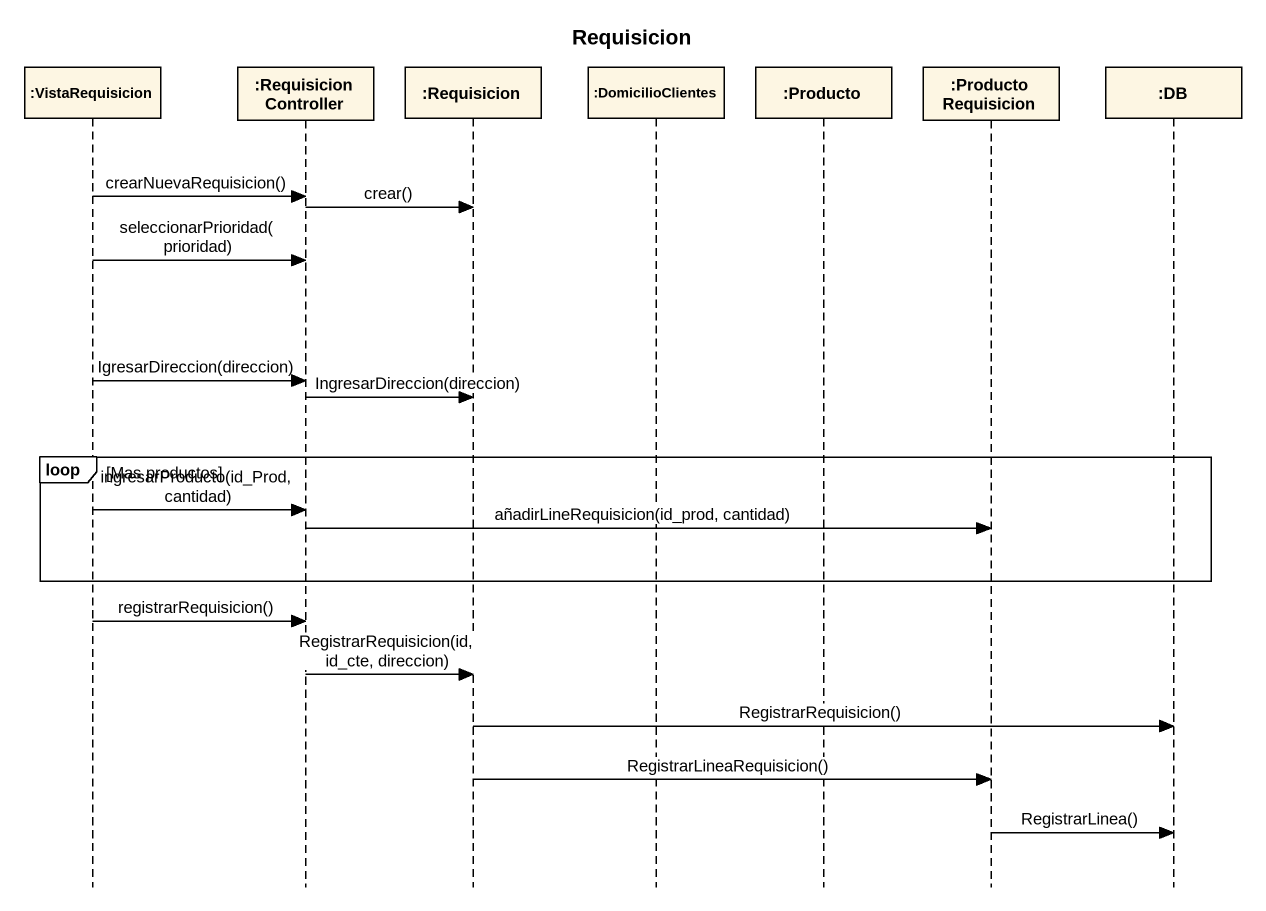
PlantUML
@startuml
title Requisicion
hide footbox
participant ":VistaRequisicion" as VistaRequisicion
participant ":RequisicionController" as RequisicionController
participant ":Requisicion" as Requisicion
participant ":DomicilioClientes" as DomicilioClientes
participant ":Producto" as Producto
participant ":ProductoRequisicion" as ProductoRequisicion
participant ":DB" as DB

VistaRequisicion -> RequisicionController : crearNuevaRequisicion()
RequisicionController -> Requisicion : crear()
VistaRequisicion -> RequisicionController : seleccionarPrioridad(prioridad)
VistaRequisicion -> RequisicionController : IgresarDireccion(direccion)
RequisicionController -> Requisicion : IngresarDireccion(direccion)
loop Mas productos
  VistaRequisicion -> RequisicionController : ingresarProducto(id_Prod, cantidad)
  RequisicionController -> ProductoRequisicion : añadirLineRequisicion(id_prod, cantidad)
end
VistaRequisicion -> RequisicionController : registrarRequisicion()
RequisicionController -> Requisicion : RegistrarRequisicion(id, id_cte, direccion)
Requisicion -> DB : RegistrarRequisicion()
Requisicion -> ProductoRequisicion : RegistrarLineaRequisicion()
ProductoRequisicion -> DB : RegistrarLinea()
@enduml
